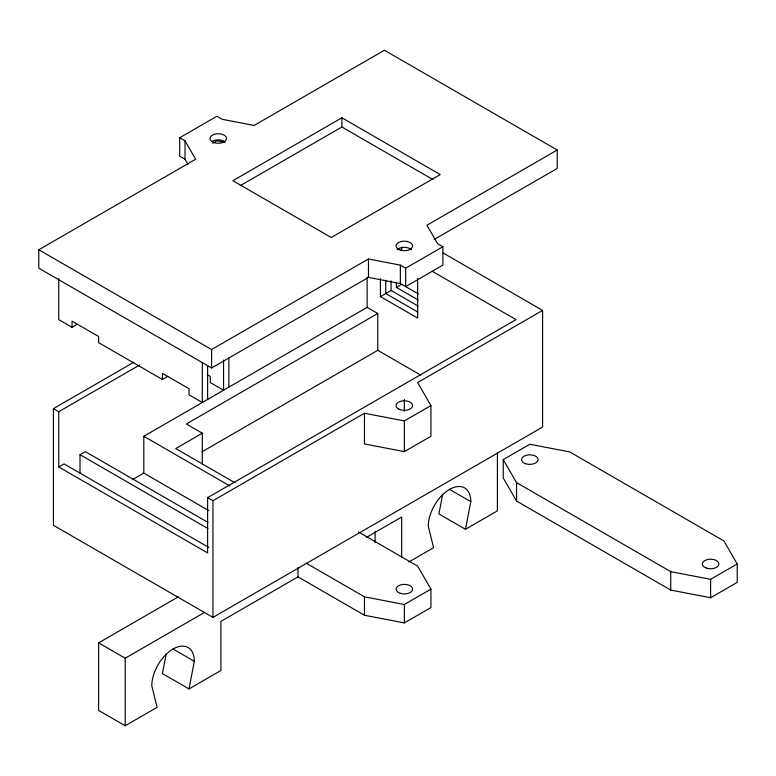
<?xml version="1.0" encoding="UTF-8"?>
<svg xmlns="http://www.w3.org/2000/svg" width="776" height="776" viewBox="0 0 776 776"><rect width="100%" height="100%" fill="white"/><g stroke="black" fill="none" stroke-linecap="round" stroke-linejoin="round"><path stroke-width="1.16" d="M166.19 654.003L162.426 673.568L189.004 688.923L220.908 670.503L220.908 621.382L298.003 576.869L364.468 615.242L404.354 622.915L430.932 607.569L430.932 589.149L417.643 566.131L358.444 531.948M189.004 688.923L194.32 661.288A30.08 17.363 -60 0 0 173.058 649.008A30.08 17.363 -60 0 0 151.786 685.848L157.101 707.334L125.198 725.754L98.62 710.409L98.62 642.867L178.208 596.919M442.679 494.37L438.915 513.945L465.493 529.29L497.397 510.87L497.397 452.98M465.493 529.29L470.809 501.665A30.08 17.363 -60 0 0 449.546 489.384A30.08 17.363 -60 0 0 428.274 526.215L433.59 547.71L408.894 561.97M187.976 164.337L185.018 159.226L179.702 156.151L179.702 137.73L216.921 116.245L222.237 119.31L254.14 125.45L384.411 50.246L557.216 150.011L557.216 168.431L434.24 239.425M212.828 143.162L216.921 140.805L225.137 142.386M418.235 293.871L400.358 283.55L368.464 277.41L211.606 367.97L38.8 268.195L38.8 249.775L195.659 159.216L185.018 140.805L179.702 137.73M341.876 117.777L232.878 180.711L331.236 237.504L440.244 174.571L341.876 117.777L341.876 126.992L240.211 185.687M58.743 278.419L58.743 319.615L72.032 327.297L77.348 324.222M443.096 252.966L542.599 310.41L542.599 427.062L212.934 617.395L53.418 525.294L53.418 408.642L133.889 362.188M53.418 408.642L58.743 411.716L139.505 365.079M38.8 249.775L211.606 349.549L368.464 258.99L400.358 265.13L405.683 268.195L442.902 246.71L442.902 265.13L405.683 286.616L405.683 268.195M557.216 150.011L426.945 225.224L437.586 243.645L442.902 246.71M72.032 327.297L72.032 321.157L98.62 336.503L98.62 342.643L162.426 379.483L167.742 376.409M58.743 411.716L58.743 466.968L64.059 463.902L208.744 547.429M80.006 473.108L80.006 454.688L85.321 451.622L207.987 522.442M380.424 278.574L380.424 296.597L391.055 290.457L418.109 306.074M396.371 282.58L396.371 287.392L401.687 284.317M208.812 510.637L143.812 473.108L143.812 436.277L367.126 307.345L377.766 313.485L377.766 350.315L202.041 451.777M377.766 313.485L186.347 423.997L202.303 433.202L202.303 464.096M202.303 433.202L175.715 448.547L235.138 482.866M132.327 479.743L143.812 473.108M58.743 466.968L207.619 552.929L207.619 497.668L516.011 319.615L432.29 271.29M207.619 497.668L212.934 500.733L364.468 413.249L404.354 420.922L430.932 405.576L417.643 382.549L542.599 310.41M364.468 413.249L364.468 443.95L404.354 451.622L430.932 436.277L430.932 405.576M98.62 642.867L125.198 658.223L204.796 612.264M366.641 537.244L401.687 517.01L401.687 557.74M503.246 459.605L529.833 444.25L569.71 451.923L723.911 540.95L737.2 563.977L737.2 582.398L710.612 597.743L670.736 590.07L516.544 501.044L503.246 478.026L503.246 459.605L516.544 482.623L670.736 571.65L710.612 579.323L737.2 563.977M306.316 563.25L364.468 596.822L404.354 604.504L430.932 589.149M341.876 126.992L432.911 179.547M396.371 287.392L418.089 299.924M417.789 312.03L385.74 293.532L385.74 280.311M380.424 296.597L417.643 318.082L417.643 278.448M377.766 350.315L420.708 375.109M449.343 489.268L470.809 501.665M207.211 374.643L210.277 376.409L210.277 382.549L223.566 390.221L223.566 360.074M143.812 436.277L229.783 485.912M80.006 454.688L207.919 528.543M172.854 648.891L194.32 661.288M710.612 579.323L710.612 597.743M670.736 571.65L670.736 590.07M516.544 482.623L516.544 501.044M404.354 399.436L404.354 411.319M404.354 420.922L404.354 451.622M404.354 604.504L404.354 622.915M401.687 247.078L401.687 250.687M400.358 265.13L400.358 283.55M391.055 280.825L391.055 290.457M375.109 531.608L375.109 542.395M368.464 258.99L368.464 277.41M367.126 277.148L367.126 307.345M364.468 596.822L364.468 615.242M298.003 567.663L298.003 576.869M228.881 357.397L228.881 387.156M212.934 500.733L212.934 617.395M211.606 349.549L211.606 367.97M207.619 365.661L207.619 399.436M202.303 362.518L202.303 402.501L189.004 394.829L189.004 388.689L162.426 373.343L162.426 379.483M185.018 140.805L185.018 159.226M125.198 658.223L125.198 725.754M212.401 141.261A8.274 4.772 0 0 1 224.099 141.261M397.186 249.697A8.274 4.772 0 0 1 411.513 249.697M400.212 593.291A8.274 4.772 0 0 0 412.619 589.149A8.274 4.772 0 0 0 400.212 585.017A8.274 4.772 0 0 0 400.212 593.291M214.118 142.638A8.274 4.772 0 0 0 226.524 138.497A8.274 4.772 0 0 0 214.118 134.364A8.274 4.772 0 0 0 214.118 142.638M400.212 250.076A8.274 4.772 0 0 0 412.619 245.944A8.274 4.772 0 0 0 400.212 241.811A8.274 4.772 0 0 0 400.212 250.076M525.701 463.738A8.274 4.772 0 0 0 538.107 459.605A8.274 4.772 0 0 0 525.701 455.464A8.274 4.772 0 0 0 525.701 463.738M706.48 568.11A8.274 4.772 0 0 0 718.886 563.977A8.274 4.772 0 0 0 706.48 559.835A8.274 4.772 0 0 0 706.48 568.11M398.505 408.952A8.274 4.772 0 0 0 412.337 406.808A8.274 4.772 0 0 0 402.21 400.959A8.274 4.772 0 0 0 398.505 408.952"/></g></svg>
